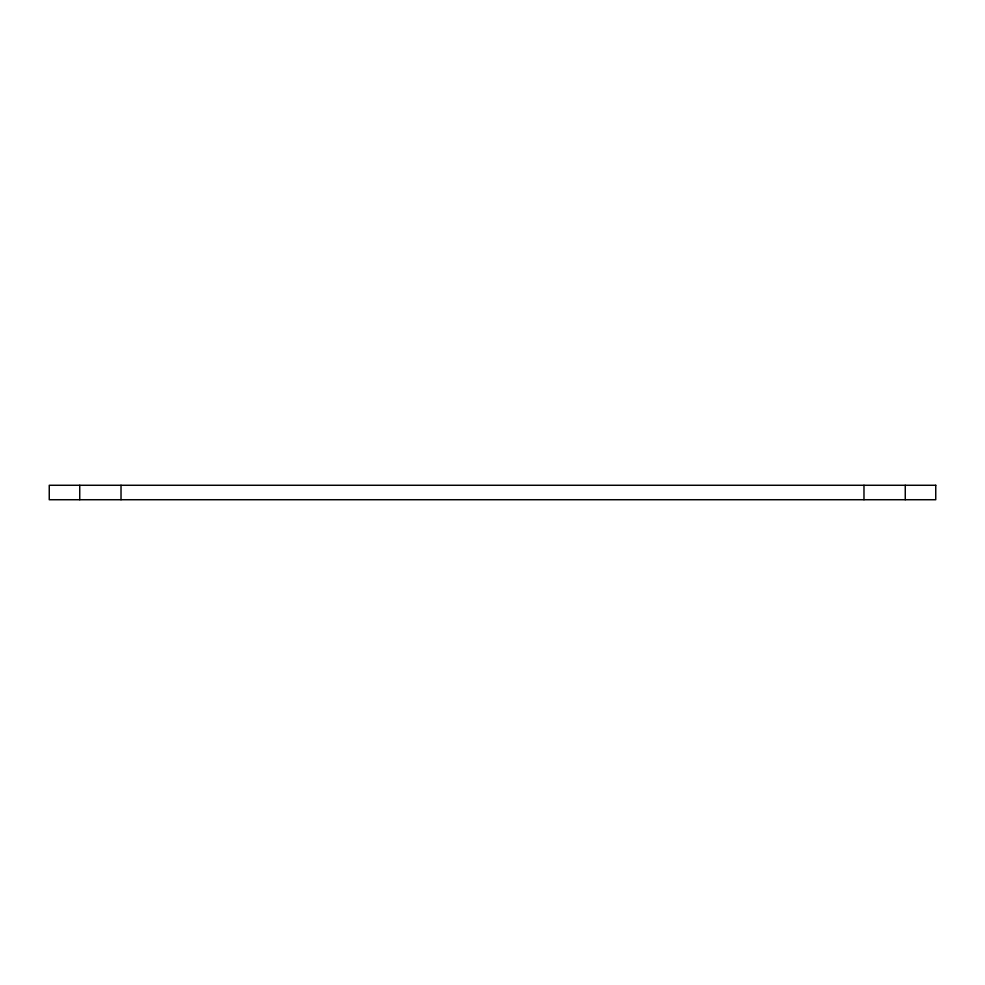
<?xml version="1.0" encoding="UTF-8"?>
<svg xmlns="http://www.w3.org/2000/svg" width="985" height="985" viewBox="0 0 985 985"><rect width="100%" height="100%" fill="white"/><g stroke="black" fill="none" stroke-linecap="round" stroke-linejoin="round"><path stroke-width="1.48" d="M905.264 485.273L905.264 499.727M863.98 485.273L863.98 499.727M121.02 485.273L121.02 499.727M79.736 485.273L79.736 499.727M935.75 485.273L49.25 485.273L49.25 499.727L935.75 499.727L935.75 485.273"/></g></svg>
